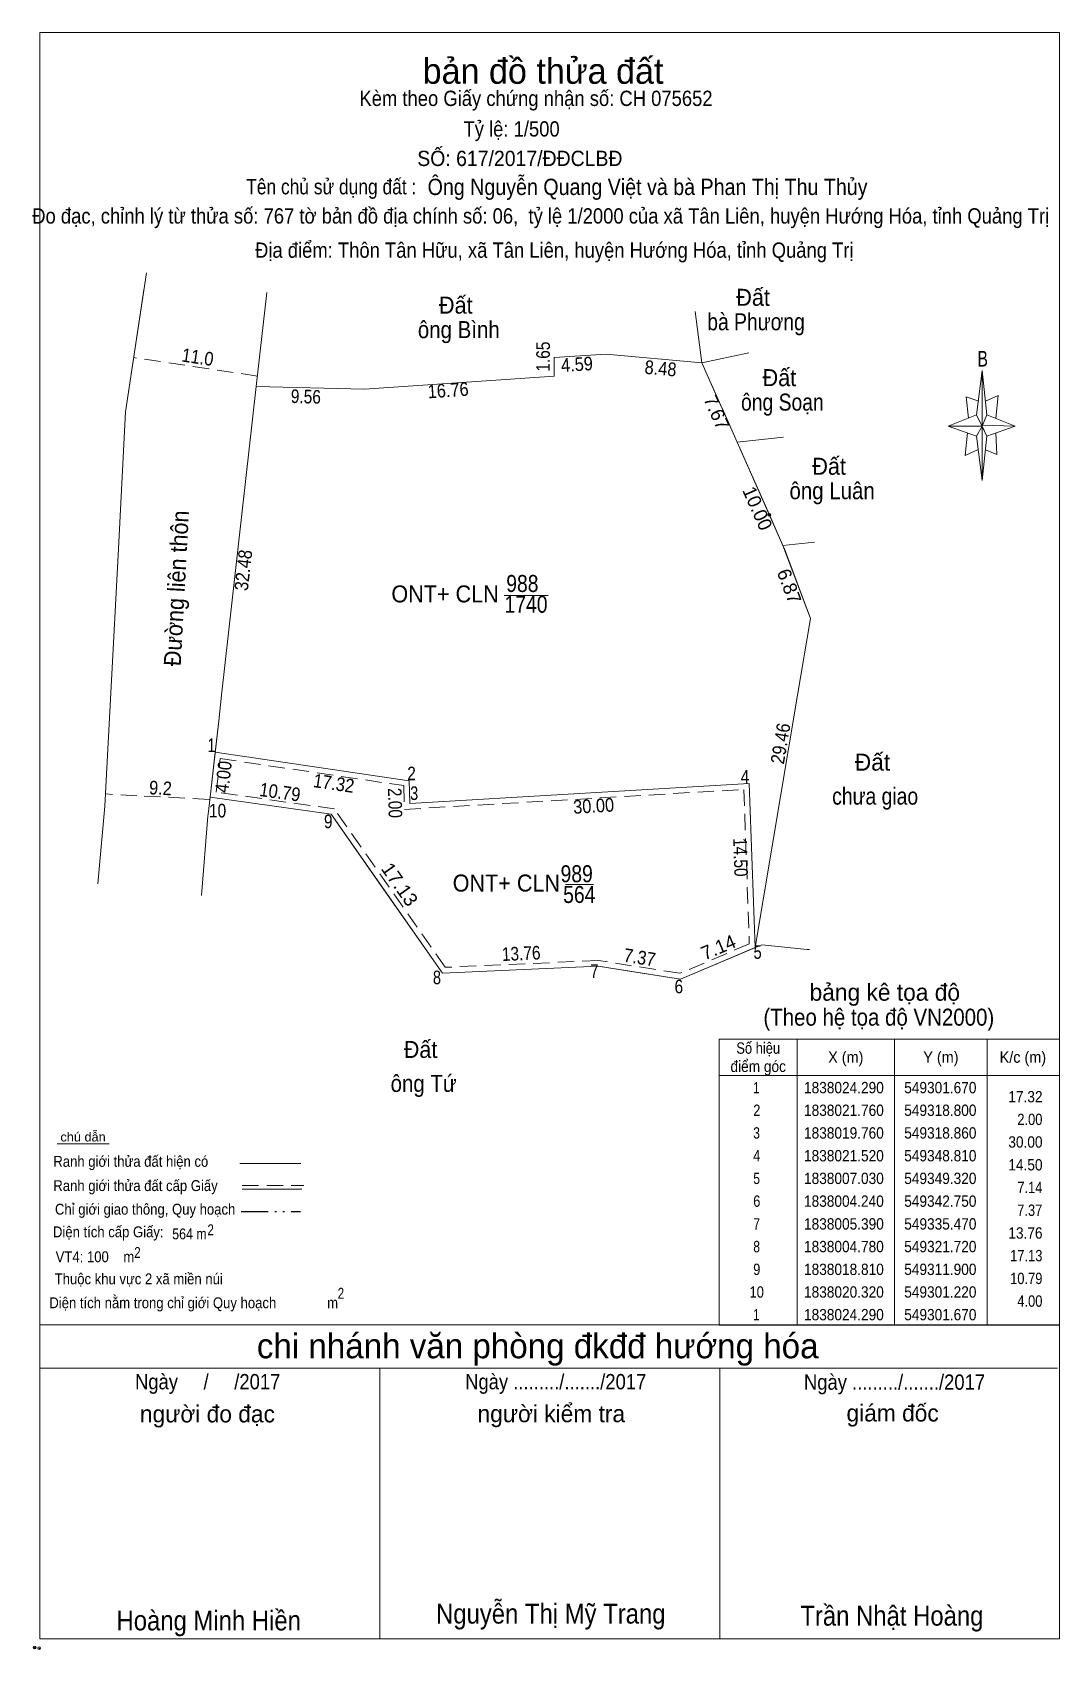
# Model space of a CAD drawing. Header units: metres. Extents: x 549286 to 549376, y 1837945 to 1838088.
import ezdxf
from ezdxf.enums import TextEntityAlignment as Align

# ---------------------------------------------------------------- set-up
doc = ezdxf.new("R2010")
doc.units = ezdxf.units.M
doc.header["$LTSCALE"] = 0.48
doc.header["$PDMODE"] = 32
doc.header["$PDSIZE"] = 0.24
doc.linetypes.add('DASH_DOUBLE_DOT', pattern=[9.2, 5, -1.2, 0.3, -1.2, 0.3, -1.2])
doc.linetypes.add('MEDIUM_DASHED', pattern=[4.5, 3, -1.5])
for name, color, linetype, lineweight in [('1', 7, 'Continuous', 13), ('28', 7, 'Continuous', 13), ('63', 7, 'Continuous', 13)]:
    doc.layers.add(name, color=color, linetype=linetype, lineweight=lineweight)

msp = doc.modelspace()

# ---------------------------------------------------------------- linework, layer by layer
at = {"layer": '1'}
msp.add_lwpolyline([(549301.67, 1838024.29), (549318.8, 1838021.76), (549318.86, 1838019.76), (549348.81, 1838021.52), (549349.32, 1838007.03), (549342.75, 1838004.24), (549335.47, 1838005.39), (549321.72, 1838004.78), (549311.9, 1838018.81), (549301.22, 1838020.32)], close=True, dxfattribs=at)
at = {"layer": '28'}
for p, q in [((549368.86, 1838054.06), (549369.36, 1838057.96)), ((549369.76, 1838054.06), (549372.26, 1838053.06)), ((549368.86, 1838052.16), (549366.36, 1838053.06)), ((549369.76, 1838052.16), (549369.36, 1838048.26)), ((549370.56, 1838052.46), (549370.66, 1838050.56)), ((549370.66, 1838050.56), (549369.66, 1838050.96)), ((549287.72, 1837989.72), (549292.32, 1837989.72)), ((549303.86, 1837987.96), (549309.24, 1837987.96)), ((549304.06, 1837985.72), (549309.32, 1837985.72)), ((549286.2, 1837973.72), (549376.2, 1837973.72)), ((549286.2, 1837969.92), (549376, 1837969.92)), ((549286.2, 1837969.92), (549376, 1837969.92)), ((549286.2, 1837969.92), (549376, 1837969.92)), ((549316.2, 1837946.02), (549316.2, 1837969.92)), ((549346.2, 1837946.02), (549346.2, 1837969.92))]:
    msp.add_line(p, q, dxfattribs=at)
at = {"layer": '28', "linetype": 'MEDIUM_DASHED'}
msp.add_line((549304.06, 1837986.04), (549309.5, 1837986.04), dxfattribs=at)
at = {"layer": '28', "linetype": 'DASH_DOUBLE_DOT', "lineweight": 25}
msp.add_line((549303.96, 1837983.74), (549309.2, 1837983.74), dxfattribs=at)
at = {"layer": '28'}
for points in [[(549286.2, 1838087.82), (549376.2, 1838087.82), (549376.2, 1837946.02), (549286.2, 1837946.02)], [(549369.36, 1838057.96), (549369.76, 1838054.06), (549369.36, 1838053.06)], [(549369.36, 1838053.06), (549366.36, 1838053.06), (549368.86, 1838054.06), (549369.76, 1838052.16), (549372.26, 1838053.06), (549369.36, 1838053.16)], [(549369.36, 1838053.06), (549369.36, 1838048.26), (549368.86, 1838052.16)]]:
    msp.add_lwpolyline(points, close=True, dxfattribs=at)
for points in [[(549369.06, 1838055.26), (549367.96, 1838055.66), (549368.16, 1838053.76)], [(549369.66, 1838055.26), (549370.76, 1838055.76), (549370.56, 1838053.76)], [(549369.36, 1838053.06), (549368.86, 1838054.06), (549366.36, 1838053.06)], [(549368.06, 1838052.46), (549367.86, 1838050.46), (549368.96, 1838050.96)], [(549369.36, 1838053.06), (549369.76, 1838052.16), (549372.26, 1838053.06)], [(549376.2, 1837946.02), (549286.2, 1837946.02), (549286.2, 1837969.92)]]:
    msp.add_lwpolyline(points, dxfattribs=at)
for p in [(549285.74, 1837945.24), (549286.14, 1837945.18)]:
    msp.add_point(p, dxfattribs=at)
at = {"layer": '63'}
for p, q in [((549306.24, 1838064.85), (549305.3, 1838056.57)), ((549344.04, 1838063.17), (549344.62, 1838058.66)), ((549344.62, 1838058.66), (549348.76, 1838059.54)), ((549344.62, 1838058.66), (549346.24, 1838055)), ((549344.62, 1838058.66), (549346.24, 1838055)), ((549344.62, 1838058.66), (549346.24, 1838055)), ((549351.84, 1838052.08), (549347.73, 1838051.65)), ((549347.73, 1838051.65), (549350.58, 1838045.22)), ((549350.58, 1838045.22), (549351.78, 1838042.51)), ((549351.78, 1838042.51), (549351.94, 1838042.14)), ((549351.78, 1838042.51), (549351.94, 1838042.14)), ((549351.94, 1838042.14), (549354.21, 1838036.08)), ((549292.04, 1838021.79), (549293.1, 1838041.66)), ((549327.17, 1838038.12), (549331.06, 1838038.12)), ((549301.98, 1838027.05), (549302.23, 1838029.3)), ((549353.07, 1838029.3), (549351.57, 1838020.37)), ((549301.98, 1838027.05), (549301.22, 1838020.32)), ((549351.57, 1838020.37), (549349.32, 1838007.03)), ((549332.58, 1838012.6), (549335.05, 1838012.6)), ((549349.91, 1838007.28), (549342.75, 1838004.24)), ((549335.47, 1838005.39), (549321.72, 1838004.78)), ((549337.84, 1838005.02), (549335.47, 1838005.39)), ((549342.75, 1838004.24), (549337.84, 1838005.02)), ((549353.04, 1837998.96), (549353.04, 1837973.7)), ((549361.62, 1837998.96), (549361.62, 1837973.7)), ((549369.81, 1837998.96), (549369.81, 1837973.7)), ((549346.16, 1837995.75), (549376.2, 1837995.75))]:
    msp.add_line(p, q, dxfattribs=at)
at = {"layer": '63', "linetype": 'MEDIUM_DASHED'}
for p, q in [((549305.4, 1838057.48), (549294.48, 1838059.11)), ((549294.77, 1838020.44), (549291.98, 1838020.59)), ((549301.15, 1838020.11), (549294.77, 1838020.44))]:
    msp.add_line(p, q, dxfattribs=at)
at = {"layer": '63'}
for points in [[(549293.1, 1838041.66), (549293.77, 1838054.33), (549295.6, 1838066.6)], [(549293.1, 1838041.66), (549293.77, 1838054.33), (549295.4, 1838065.26)], [(549302.23, 1838029.3), (549305.3, 1838056.57), (549314.86, 1838056.32), (549331.58, 1838057.47), (549331.59, 1838059.12), (549336.17, 1838059.42), (549344.62, 1838058.66), (549347.73, 1838051.65), (549351.78, 1838042.51), (549354.21, 1838036.08), (549353.07, 1838029.3)], [(549344.62, 1838058.66), (549336.17, 1838059.42), (549331.59, 1838059.12), (549331.58, 1838057.47), (549314.86, 1838056.32), (549305.3, 1838056.57)], [(549344.62, 1838058.66), (549336.17, 1838059.42), (549331.59, 1838059.12)], [(549344.62, 1838058.66), (549336.17, 1838059.42), (549331.59, 1838059.12)], [(549344.62, 1838058.66), (549336.17, 1838059.42), (549331.59, 1838059.12)], [(549344.62, 1838058.66), (549336.17, 1838059.42), (549331.59, 1838059.12)], [(549344.62, 1838058.66), (549336.17, 1838059.42), (549331.59, 1838059.12)], [(549344.62, 1838058.66), (549336.17, 1838059.42), (549331.59, 1838059.12)], [(549305.3, 1838056.57), (549304.91, 1838053.16), (549302.23, 1838029.3), (549301.98, 1838027.05)], [(549346.24, 1838055), (549346.52, 1838054.38), (549347.73, 1838051.65)], [(549346.24, 1838055), (549346.52, 1838054.38), (549347.73, 1838051.65)], [(549346.24, 1838055), (549346.52, 1838054.38), (549347.73, 1838051.65)], [(549347.73, 1838051.65), (549350.58, 1838045.22), (549351.78, 1838042.51)], [(549347.73, 1838051.65), (549350.58, 1838045.22), (549351.78, 1838042.51)], [(549354.55, 1838042.81), (549351.78, 1838042.51), (549351.94, 1838042.14)], [(549354.21, 1838036.08), (549353.07, 1838029.3), (549351.57, 1838020.37)], [(549351.57, 1838020.37), (549349.32, 1838007.03), (549348.81, 1838021.52), (549318.86, 1838019.76), (549318.8, 1838021.76), (549301.67, 1838024.29), (549301.98, 1838027.05)], [(549301.67, 1838024.29), (549318.8, 1838021.76), (549318.86, 1838019.76), (549348.81, 1838021.52), (549349.32, 1838007.03)], [(549291.3, 1838012.65), (549291.92, 1838019.52), (549292.04, 1838021.79)], [(549311.9, 1838018.81), (549301.22, 1838020.32), (549301.05, 1838018.81)], [(549301.05, 1838018.81), (549301.03, 1838018.62), (549300.45, 1838011.62)], [(549321.72, 1838004.78), (549316.54, 1838012.18), (549311.9, 1838018.81)], [(549354.13, 1838006.85), (549353.93, 1838006.87), (549349.91, 1838007.28)]]:
    msp.add_lwpolyline(points, dxfattribs=at)
at = {"layer": '63', "linetype": 'MEDIUM_DASHED'}
msp.add_lwpolyline([(549348.33, 1838020.99), (549348.81, 1838007.36), (549342.69, 1838004.76), (549335.5, 1838005.89), (549321.97, 1838005.29), (549312.19, 1838019.27), (549301.77, 1838020.75), (549302.11, 1838023.72), (549318.31, 1838021.33), (549318.38, 1838019.23)], close=True, dxfattribs=at)
at = {"layer": '63'}
msp.add_lwpolyline([(549346.16, 1837998.96), (549376.2, 1837998.96), (549376.2, 1837973.7), (549346.16, 1837973.7)], close=True, dxfattribs=at)
msp.add_point((549350.58, 1838045.22), dxfattribs=at)

# ---------------------------------------------------------------- texts
at = {"layer": '28'}
for s, height, p in [('bản đồ thửa đất', 2.25, (549330.605, 1838083.28)), ('bảng kê tọa độ', 1.5, (549360.77, 1838002.34)), ('chi nhánh văn phòng đkđđ hướng hóa', 2.187, (549330.135, 1837970.78)), ('người đo đạc', 1.5, (549300.985, 1837965.12)), ('người kiểm tra', 1.5, (549331.335, 1837965.14)), (' giám đốc', 1.5, (549361.18, 1837965.2))]:
    msp.add_text(s, height=height, dxfattribs=at).set_placement(p, align=Align.CENTER)
for s, height, width, p in [('Kèm theo Giấy chứng nhận số: CH 075652', 1.35, 0.9, (549329.985, 1838081.32)), ('Tỷ lệ: 1/500', 1.35, 0.9, (549327.83, 1838078.62)), ('SỐ: 617/2017/ĐĐCLBĐ', 1.35, 0.95, (549328.56, 1838076.02)), ('Tên chủ sử dụng đất :', 1.35, 0.85, (549311.915, 1838073.52)), ('Đo đạc, chỉnh lý từ thửa số: 767 tờ bản đồ địa chính số: 06,  tỷ lệ 1/2000 của xã Tân Liên, huyện Hướng Hóa, tỉnh Quảng Trị', 1.35, 0.9, (549330.4, 1838070.94)), ('Địa điểm: Thôn Tân Hữu, xã Tân Liên, huyện Hướng Hóa, tỉnh Quảng Trị', 1.35, 0.9, (549331.6, 1838067.92)), ('B', 1.378, 0.75, (549369.41, 1838058.32)), ('(Theo hệ tọa độ VN2000)', 1.5, 0.9, (549360.24, 1838000.14)), ('chú dẫn', 0.8, 1.05, (549290.01, 1837989.92)), ('Ranh giới thửa đất hiện có ', 0.96, 0.9, (549294.385, 1837987.68)), ('Ranh giới thửa đất cấp Giấy', 0.96, 0.9, (549294.64, 1837985.54)), ('Chỉ giới giao thông, Quy hoạch', 0.96, 0.9, (549295.49, 1837983.46)), ('Diện tích cấp Giấy: ', 0.96, 0.9, (549292.395, 1837981.46)), ('564 m ', 0.96, 0.85, (549299.55, 1837981.28)), ('2', 0.96, 0.8, (549301.27, 1837981.64)), (' VT4: 100    m ', 0.96, 0.9, (549291.06, 1837979.26)), ('2', 0.96, 0.8, (549294.81, 1837979.64)), ('Thuộc khu vực 2 xã miền núi', 0.96, 0.9, (549294.925, 1837977.31)), ('2', 0.96, 0.8, (549312.77, 1837976.04)), ('Diện tích nằm trong chỉ giới Quy hoạch              m', 0.96, 0.9, (549299.775, 1837975.2)), ('Ngày     /     /2017', 1.35, 0.9, (549301.01, 1837968.04)), ('Ngày ........./......./2017', 1.35, 0.9, (549331.725, 1837968.04)), ('Ngày ........./......./2017', 1.35, 0.9, (549361.625, 1837968)), ('Nguyễn Thị Mỹ Trang', 1.75, 0.9, (549331.29, 1837947.36)), ('Hoàng Minh Hiền', 1.75, 0.9, (549301.1, 1837946.76)), ('Trần Nhật Hoàng', 1.75, 0.9, (549361.395, 1837947.18))]:
    msp.add_text(s, height=height, dxfattribs=dict(at, width=width)).set_placement(p, align=Align.CENTER)
at = {"layer": '28', "width": 0.9}
msp.add_text('Ông Nguyễn Quang Việt và bà Phan Thị Thu Thủy', height=1.44, dxfattribs=at).set_placement((549320.42, 1838073.46))
at = {"layer": '63'}
for s, height, width, p in [('Đất ', 1.5, 0.95, (549349.41, 1838063.68)), ('Đất ', 1.5, 0.95, (549323.17, 1838062.99)), ('ông Bình', 1.5, 0.9, (549323.17, 1838060.83)), ('bà Phương', 1.5, 0.85, (549349.405, 1838061.52)), ('Đất ', 1.5, 0.95, (549351.73, 1838056.59)), ('ông Soạn', 1.5, 0.85, (549351.73, 1838054.43)), ('Đất ', 1.5, 0.95, (549356.12, 1838048.77)), ('ông Luân', 1.5, 0.9, (549356.12, 1838046.61)), ('988', 1.5, 0.85, (549328.78, 1838038.42)), ('ONT+ CLN', 1.5, 0.95, (549321.96, 1838037.5)), ('1740', 1.5, 0.85, (549329.105, 1838036.59)), (' chưa giao', 1.5, 0.85, (549359.68, 1838019.65)), ('989', 1.5, 0.85, (549333.575, 1838012.8)), ('ONT+ CLN', 1.5, 0.95, (549327.37, 1838011.98)), ('564', 1.5, 0.85, (549333.805, 1838010.97)), ('Đất ', 1.5, 0.95, (549320.06, 1837997.29)), ('Số hiệu', 1.002, 0.85, (549349.595, 1837997.66)), ('X (m)', 1.002, 0.95, (549357.325, 1837996.86)), ('Y (m)', 1.002, 0.95, (549365.72, 1837996.86)), ('K/c (m)', 1.002, 0.95, (549372.955, 1837996.86)), ('điểm góc', 1.002, 0.9, (549349.595, 1837996.05)), ('ông Tứ', 1.5, 0.9, (549320.065, 1837994.29)), (' 1', 1.002, 0.75, (549349.3, 1837994.17)), ('1838024.290', 1.002, 0.9, (549357.16, 1837994.17)), ('549301.670', 1.002, 0.9, (549365.67, 1837994.17)), (' 2', 1.002, 0.85, (549349.315, 1837992.17)), ('1838021.760', 1.002, 0.9, (549357.16, 1837992.17)), ('549318.800', 1.002, 0.9, (549365.67, 1837992.17)), (' 3', 1.002, 0.8, (549349.305, 1837990.17)), ('1838019.760', 1.002, 0.9, (549357.16, 1837990.17)), ('549318.860', 1.002, 0.9, (549365.67, 1837990.17)), (' 4', 1.002, 0.85, (549349.31, 1837988.16)), ('1838021.520', 1.002, 0.9, (549357.16, 1837988.16)), ('549348.810', 1.002, 0.9, (549365.67, 1837988.16)), (' 5', 1.002, 0.8, (549349.31, 1837986.16)), ('1838007.030', 1.002, 0.9, (549357.16, 1837986.16)), ('549349.320', 1.002, 0.9, (549365.67, 1837986.16)), (' 6', 1.002, 0.85, (549349.315, 1837984.15)), ('1838004.240', 1.002, 0.9, (549357.16, 1837984.15)), ('549342.750', 1.002, 0.9, (549365.67, 1837984.15)), (' 7', 1.002, 0.8, (549349.31, 1837982.14)), ('1838005.390', 1.002, 0.9, (549357.16, 1837982.14)), ('549335.470', 1.002, 0.9, (549365.67, 1837982.14)), (' 8', 1.002, 0.8, (549349.31, 1837980.14)), ('1838004.780', 1.002, 0.9, (549357.16, 1837980.14)), ('549321.720', 1.002, 0.9, (549365.67, 1837980.14)), (' 9', 1.002, 0.85, (549349.31, 1837978.13)), ('1838018.810', 1.002, 0.9, (549357.16, 1837978.13)), ('549311.900', 1.002, 0.9, (549365.67, 1837978.13)), (' 10', 1.002, 0.85, (549349.305, 1837976.13)), ('1838020.320', 1.002, 0.9, (549357.16, 1837976.13)), ('549301.220', 1.002, 0.9, (549365.67, 1837976.13)), (' 1', 1.002, 0.75, (549349.3, 1837974.13)), ('1838024.290', 1.002, 0.9, (549357.16, 1837974.13)), ('549301.670', 1.002, 0.9, (549365.67, 1837974.13))]:
    msp.add_text(s, height=height, dxfattribs=dict(at, width=width)).set_placement(p, align=Align.CENTER)
for s, height, rotation, width, p in [('11.0', 1.2, 351.51, 0.9, (549300.0414, 1838058.5678)), ('1.65', 1.2, 89.653, 0.85, (549331.2081, 1838059.1914)), ('4.59', 1.2, 3.748, 0.9, (549333.6358, 1838057.9201)), ('8.48', 1.2, 354.861, 0.9, (549340.9313, 1838057.5658)), ('16.76', 1.2, 3.935, 0.9, (549322.2688, 1838055.6323)), ('9.56', 1.2, 358.502, 0.85, (549309.6593, 1838055.0745)), ('Đường liên thôn', 1.5, 86.946, 0.95, (549298.9914, 1838038.71)), ('32.48', 1.2, 83.584, 0.9, (549304.7499, 1838040.278)), ('29.46', 1.2, 80.445, 0.9, (549352.1556, 1838024.9454)), ('4.00', 1.2, 83.533, 0.9, (549302.9895, 1838022.0374)), ('17.32', 1.2, 351.598, 0.9, (549312.0573, 1838020.9431)), ('9.2', 1.2, 357.004, 0.9, (549296.8136, 1838020.5185)), ('10.79', 1.2, 351.953, 0.9, (549307.311, 1838020.1654)), ('2.00', 1.2, 271.718, 0.85, (549316.951, 1838019.783)), ('30.00', 1.2, 3.363, 0.9, (549335.1048, 1838018.9443)), ('14.50', 1.2, 272.016, 0.85, (549347.4421, 1838014.9861)), ('17.13', 1.2, 304.989, 1.05, (549317.4655, 1838012.2691)), ('13.76', 1.2, 2.54, 0.85, (549328.7034, 1838005.9182)), ('7.37', 1.2, 351.023, 0.9, (549339.0464, 1838005.5778))]:
    msp.add_text(s, height=height, rotation=rotation, dxfattribs=dict(at, width=width)).set_placement(p, align=Align.CENTER)
for s, rotation, p in [('7.67', 293.925, (549345.3763, 1838054.0233)), ('10.00', 293.898, (549348.984, 1838045.5631)), ('6.87', 290.702, (549351.771, 1838038.7221)), ('7.14', 23.009, (549346.3155, 1838006.5066))]:
    msp.add_text(s, height=1.2, rotation=rotation, dxfattribs=at).set_placement(p, align=Align.CENTER)
for s, height, width, p in [(' 1', 1.2, 0.75, (549301.67, 1838024.29)), (' 2', 1.2, 0.85, (549319.38, 1838021.8)), (' 4', 1.2, 0.85, (549348.81, 1838021.52)), (' 3', 1.2, 0.8, (549319.59, 1838020.06)), (' 10', 1.2, 0.85, (549302.64, 1838018.52)), (' 9', 1.2, 0.85, (549312.03, 1838017.57)), (' 5', 1.2, 0.8, (549349.9, 1838006.04)), (' 7', 1.2, 0.8, (549335.5, 1838004.36)), (' 8', 1.2, 0.8, (549321.6, 1838003.8)), (' 6', 1.2, 0.85, (549342.97, 1838003)), ('17.32', 1.002, 0.9, (549374.69, 1837993.37)), ('2.00', 1.002, 0.85, (549374.68, 1837991.37)), ('30.00', 1.002, 0.9, (549374.69, 1837989.37)), ('14.50', 1.002, 0.9, (549374.69, 1837987.36)), ('7.14', 1.002, 0.85, (549374.68, 1837985.36)), ('7.37', 1.002, 0.85, (549374.67, 1837983.35)), ('13.76', 1.002, 0.9, (549374.69, 1837981.34)), ('17.13', 1.002, 0.85, (549374.68, 1837979.34)), ('10.79', 1.002, 0.85, (549374.68, 1837977.33)), ('4.00', 1.002, 0.85, (549374.68, 1837975.33))]:
    msp.add_text(s, height=height, dxfattribs=dict(at, width=width)).set_placement(p, align=Align.RIGHT)
msp.add_text('Đất', height=1.5, dxfattribs=at).set_placement((549359.68, 1838022.65), align=Align.CENTER)

doc.saveas('drawing.dxf')
